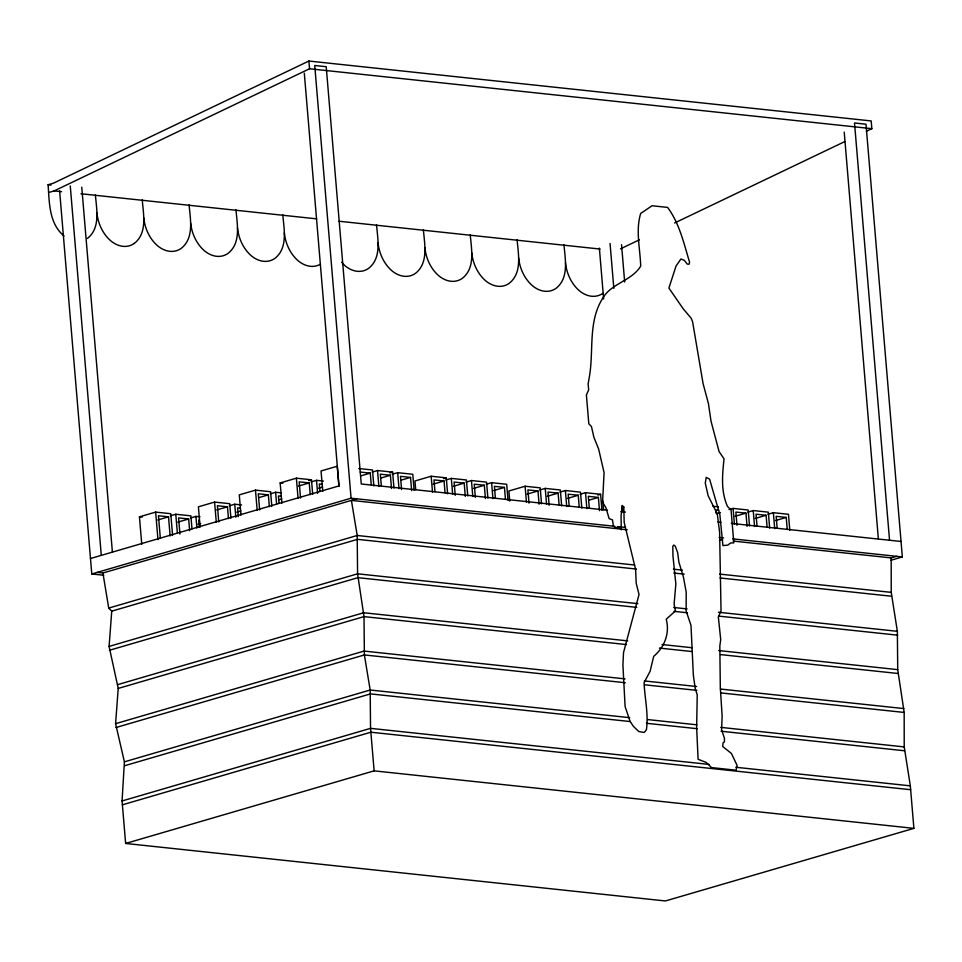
<?xml version="1.0" encoding="UTF-8"?>
<svg xmlns="http://www.w3.org/2000/svg" width="962" height="962" viewBox="0 0 962 962"><rect width="100%" height="100%" fill="white"/><g stroke="black" fill="none" stroke-linecap="round" stroke-linejoin="round"><path stroke-width="1.44" d="M95.394 194.889C96.573 209.271 100.673 228.054 87.434 238.444M142.244 199.88C143.434 214.261 147.535 233.057 134.295 243.434M189.105 204.87C190.296 219.252 194.396 238.047 181.157 248.424A32.816 23.064 73.7 0 1 157.72 245.923C149.567 238.865 144.889 228.535 143.759 217.917M235.967 209.86C237.157 224.242 241.258 243.037 228.006 253.415A32.816 23.064 73.7 0 1 204.581 250.914C196.428 243.855 191.751 233.525 190.62 222.907M282.816 214.851C284.006 229.233 288.107 248.028 274.867 258.405A32.816 23.064 73.7 0 1 251.443 255.904C243.29 248.845 238.612 238.516 237.482 227.898M376.539 224.843C377.729 239.213 381.83 258.008 368.59 268.386A32.816 23.064 73.7 0 1 345.154 265.897L341.642 262.277M423.4 229.834C424.579 244.204 428.679 262.999 415.44 273.376A32.816 23.064 73.7 0 1 392.015 270.887C383.862 263.816 379.184 253.499 378.054 242.869M470.25 234.824C471.44 249.194 475.541 267.989 462.301 278.367A32.816 23.064 73.7 0 1 438.876 275.878C430.711 268.819 426.046 258.489 424.903 247.859M517.111 239.815C518.302 254.184 522.402 272.98 509.163 283.357A32.816 23.064 73.7 0 1 485.726 280.868C477.573 273.809 472.895 263.48 471.765 252.85M563.972 244.805C565.163 259.175 569.251 277.97 556.012 288.359A32.816 23.064 73.7 0 1 532.587 285.858C524.434 278.8 519.757 268.47 518.626 257.84M896.596 556.325L891.185 557.9L891.233 592.364L897.354 631.312L897.726 669.636L904.172 712.445L904.22 746.909L910.329 785.846L913.9 828.354L665.415 900.961L125.637 843.458L122.066 800.961L124.399 761.844L115.584 723.689L118.23 688.431L109.091 646.416L111.748 611.159L108.718 608.092L102.922 573.015L97.186 572.402M866.425 131.253L871.837 128.667L871.187 120.935L308.886 61.039L53.499 183.165L48.1 184.752C49.363 202.417 48.93 223.545 64.009 235.943M48.749 192.472L54.149 190.897L309.536 68.771L871.837 128.667M620.502 248.857L639.417 239.803M674.554 223.004L844.804 141.582M141.763 544.396L139.442 516.834L155.652 512.097L170.755 513.708L172.583 535.461M230.928 518.193L229.702 503.691L214.598 502.08L198.4 506.818L200.108 527.116M271.813 506.24L270.587 491.738L255.483 490.127L239.285 494.865L240.981 515.175M281.866 503.222L280.17 482.924L296.368 478.186L311.472 479.797L312.686 494.3M170.382 515.824L175.781 514.249L190.885 515.848L191.991 528.908M157.72 519.985L168.518 516.822L170.13 535.966M308.778 480.579L311.472 479.797M229.341 505.796L234.74 504.22L241.606 504.954M270.226 493.855L275.625 492.279L281.12 492.857M311.111 481.902L316.51 480.327L323.376 481.06M216.666 509.956L227.477 506.806L228.463 518.578M258.898 497.619L268.362 494.853L269.348 506.637M298.436 486.063L309.235 482.912L310.233 494.684M190.524 517.965L195.923 516.39L200.048 516.822M177.85 522.125L188.66 518.975L189.646 530.747M372.126 472.101L377.525 470.526L392.628 472.138L393.975 488.095M236.808 512.109L240.861 510.918M279.04 499.771L281.746 498.977M318.578 488.215L322.631 487.025M360.81 475.877L370.262 473.112L371.248 484.884M197.992 524.278L200.697 523.484M90.488 558.525L338.961 485.918L304.305 73.136M389.935 472.919L392.628 472.138M392.268 474.254L397.667 472.667L412.77 474.278L414.105 490.235M380.94 478.018L390.404 475.252L391.51 488.504M401.082 480.158L410.533 477.405L411.652 490.656M59.596 190.608L91.787 573.977L351.07 498.208L614.766 526.298M447.619 493.807L446.284 477.849L431.18 476.238L414.971 480.976L415.704 489.682M102.922 573.015L356.806 498.821M443.578 478.643L446.284 477.849M445.911 479.966L451.31 478.391L466.414 479.99L467.76 495.947M433.249 484.126L444.047 480.964L445.033 492.748M466.053 482.106L471.452 480.531L486.556 482.142L487.89 498.1M453.379 486.267L464.189 483.116L465.295 496.368M486.183 484.259L491.594 482.671L506.697 484.283L508.032 500.24M473.52 488.419L484.319 485.257L485.437 498.508M493.65 490.56L504.461 487.409L505.447 499.182M541.546 503.811L540.199 487.854L525.096 486.243L508.898 490.981L509.752 501.13M108.718 608.092L357.203 535.485L634.655 565.031M111.748 611.159L357.515 539.345L636.471 569.059M539.838 489.971L545.238 488.395L560.341 489.995L561.676 505.952M527.164 494.131L537.974 490.969L539.081 504.22M559.968 492.111L565.379 490.536L580.483 492.147L581.818 508.104M547.306 496.272L558.104 493.121L559.102 504.894M580.11 494.264L585.509 492.676L600.613 494.288L601.959 510.245M567.448 498.424L578.246 495.262L579.232 507.046M597.919 495.081L600.613 494.288M588.924 500.168L598.388 497.414L599.494 510.666M109.091 646.416L357.575 573.809L637.902 603.667M109.415 650.288L357.9 577.669L636.736 607.371M117.905 684.571L363.684 612.746L627.717 640.872M729.028 509.583L733.08 508.405L748.183 510.004L749.53 525.961M118.23 688.431L364.009 616.618L626.551 644.576M716.365 513.744L720.418 512.566M747.823 512.121L753.222 510.545L768.325 512.157L769.66 528.114M735.148 516.281L745.959 513.131L747.065 526.382M767.953 514.273L773.364 512.686L788.467 514.297L789.802 530.254M755.29 518.434L766.089 515.271L767.087 527.056M775.432 520.574L786.231 517.424L787.217 529.196M115.584 723.689L364.057 651.082L624.999 678.871M115.909 727.549L364.382 654.942L625.324 682.743M124.399 761.844L370.178 690.019L629.737 717.676M124.723 765.704L370.502 693.891L630.062 721.536M890.812 560.305L902.332 556.938L865.992 124.218L854.509 122.992L889.549 540.259M122.066 800.961L370.55 728.354L709.03 764.405M122.39 804.821L370.875 732.214L910.653 789.718M125.637 843.458L374.122 770.851L913.9 828.354M48.1 184.752L51.034 185.065M54.149 190.897L61.604 191.691M81 193.759L316.654 218.855M339.021 221.236L600.035 249.05M358.766 468.53L372.498 469.985L373.833 485.942M712.95 506.252L718.434 506.842M360.197 472.041L370.262 473.112M390.404 475.252L380.327 474.182L381.325 485.966M410.533 477.405L400.469 476.322L401.575 489.574M444.047 480.964L433.982 479.894L434.968 491.678M464.189 483.116L454.112 482.046L455.23 495.298M484.319 485.257L474.254 484.187L475.36 497.438M504.461 487.409L494.396 486.327L495.382 498.112M537.974 490.969L527.897 489.898L529.016 503.15M558.104 493.121L548.039 492.051L549.146 505.303M578.246 495.262L568.181 494.191L569.167 505.976M598.388 497.414L588.311 496.332L589.309 508.116M718.626 510.221L715.752 509.908L715.993 512.854M745.959 513.131L735.882 512.061L737 525.312M766.089 515.271L756.024 514.201L757.01 525.986M786.231 517.424L776.166 516.341L777.152 528.126M607.491 510.209L361.255 483.982L326.214 66.715L314.73 65.488L351.07 498.208M620.923 511.64L625.396 512.121M717.929 521.969L720.911 522.294M731.361 523.4L901.033 541.474M309.235 482.912L299.17 481.842L300.529 498.039M322.186 484.295L319.312 483.982L319.925 491.341M280.17 482.924L282.912 483.213M617.748 526.623L625.204 527.416M719.143 537.421L723.616 537.902M732.563 538.852L902.332 556.938M627.26 529.785L351.407 500.396L357.203 535.485L357.575 573.809L364.009 616.618L364.382 654.942L370.178 690.019L370.55 728.354L374.122 770.851M719.708 539.634L722.69 539.947M733.128 541.065L891.185 557.9M268.362 494.853L258.285 493.783L259.644 509.98M281.301 496.236L278.427 495.935L279.04 503.294M227.477 506.806L217.4 505.735L218.771 521.933M240.416 508.189L237.542 507.876L238.287 516.714M673.448 569.167L682.395 570.117M719.684 574.098L891.233 592.364M168.518 516.822L158.453 515.752L160.305 537.842M188.66 518.975L178.583 517.893L179.942 534.09M673.773 573.027L684.21 574.146M720.009 577.958L891.558 596.236M139.442 516.834L142.184 517.123M673.689 607.479L687.108 608.91M718.422 612.253L897.354 631.312M674.013 611.351L687.433 612.77M718.746 616.113L897.678 635.173M91.787 573.977L103.74 575.252M662.036 644.528L691.87 647.715M718.722 650.565L897.726 669.636M659.379 648.075L692.195 651.575M720.538 654.593L898.051 673.496M644.384 680.94L696.572 686.507M720.43 689.045L903.847 708.585M644.708 684.812L696.897 690.367M720.754 692.905L904.172 712.445M647.642 719.576L696.861 724.819M720.73 727.368L904.22 746.909M646.464 723.28L697.185 728.691M721.055 731.228L904.545 750.769M735.87 767.267L910.329 785.846M565.488 262.83C566.618 273.461 571.296 283.79 579.449 290.849A32.816 23.064 73.7 0 0 602.873 293.338M284.331 232.888C285.474 243.518 290.139 253.836 298.292 260.906A32.816 23.064 73.7 0 0 320.454 264.201M96.909 212.915C98.04 223.545 102.718 233.874 110.87 240.933A32.816 23.064 73.7 0 0 134.295 243.434M844.215 132.131L878.366 538.924M773.364 512.686L774.699 528.643M753.222 510.545L754.557 526.503M733.08 508.405L734.427 524.362M621.536 244.685L624.675 282.07M610.052 243.458L613.816 288.323M622.318 505.796L622.811 511.688M599.374 248.112L603.643 298.966M602.813 500.986L603.547 509.692M585.509 492.676L586.856 508.633M565.379 490.536L566.714 506.493M545.238 488.395L546.572 504.353M525.096 486.243L526.442 502.2M491.594 482.671L492.929 498.629M471.452 480.531L472.787 496.488M451.31 478.391L452.657 494.348M431.18 476.238L432.515 492.195M397.667 472.667L399.002 488.624M377.525 470.526L378.872 486.483M308.886 61.039L309.536 68.771M338.961 486.544L337.253 466.233L321.043 470.971L322.751 491.281M316.51 480.327L317.604 493.386M296.368 478.186L298.076 498.496M275.625 492.279L276.599 503.884M255.483 490.127L257.191 510.437M234.74 504.22L235.834 517.279M214.598 502.08L216.306 522.39M198.725 520.045L199.338 527.404M195.923 516.39L196.897 527.994M175.781 514.249L177.369 533.104M155.652 512.097L157.96 539.658M81.758 187.181L112.398 552.104M70.262 185.955L101.287 555.363M623.821 507.082L624.182 522.426L635.629 569.552L636.183 583.14L639.033 594.504L623.52 652.573L622.919 664.934L625.096 706.541L630.026 721.223L633.333 726.274L638.768 731.517L644.155 732.491L646.38 729.869C648.689 714.008 644.708 698.412 644.071 682.659L650.096 671.308L653.679 656.373C664.586 647.125 669.961 633.309 666.233 619.203L675.444 610.942L674.109 604.076L675.853 583.982L672.967 556.12L672.799 546.404L673.749 545.033L675.276 546.151L677.657 552.681L678.859 562.012L683.417 576.959L686.219 592.195L686.134 610.99L690.993 625.384L693.361 675.384L695.285 688.912L697.234 694.804L696.644 727.5L698.099 759.295L706.132 762.409L711.531 767.592L736.086 770.213L737.06 765.319L731.433 753.474L722.702 746.512L723.075 742.772L724.422 741.955L724.434 738.167L721.584 729.857L722.137 716.161L720.31 687.457L719.829 645.851L720.718 639.706L718.349 616.907L721.031 610.906L719.612 532.383L717.303 513.973L708.188 495.851L705.278 483.08L706.216 477.392L709.607 479.16L719.877 514.694L722.907 545.586L727.885 545.093L730.555 542.965L733.826 542.881L731.072 510.064L727.404 506.301C720.67 490.824 722.39 474.927 724.025 458.814L719.083 451.587L711.05 421.296L708.429 403.559L703.078 383.573L692.616 321.849L691.209 318.278L683.092 308.646L668.903 288.071L676.058 265.993L680.916 259.018L684.319 260.329L687.193 264.069L689.032 264.249L689.598 262.313C683.958 243.759 679.497 223.412 667.604 207.407L652.068 205.76L640.692 213.444C635.449 230.688 640.175 248.605 640.704 266.125C631.529 281.217 610.786 283.189 602.236 299.062C587.866 322.426 593.951 351.431 589.297 377.236L588.119 383.946L588.684 389.838L586.399 394.949L588.816 423.821L591.438 426.503L593.915 437.373L598.604 448.929L604.076 472.582L602.573 502.212L605.964 507.792L609.138 518.626L612.481 519.889L613.431 526.19L614.971 527.296L619.66 527.741L621.284 529.797L621.067 515.921L622.234 505.495L623.821 507.082"/></g></svg>
